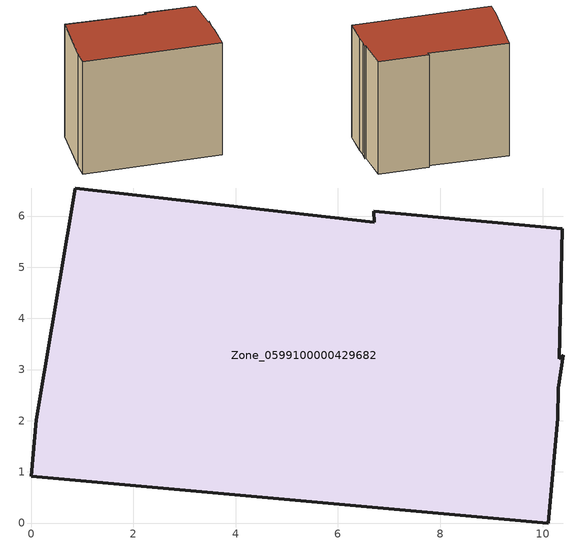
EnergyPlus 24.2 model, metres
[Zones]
Zone_0599100000429682
 floor ground (C_G): 10.41,3.28 10.31,2.64 10.29,2.05 10.11,0 0,0.92 0.1,2.02 0.86,6.55 6.71,5.88 6.7,6.09 10.38,5.76 10.32,3.21 z0
 wall outside (C_F): 10.11,0 10.29,2.05 10.31,2.64 10.41,3.28 10.32,3.21 10.38,5.76 6.7,6.09 6.71,5.88 0.86,6.55 0.1,2.02 0,0.92 10.11,0 z0:8.86
 roof outside (C_R): 10.31,2.64 10.41,3.28 10.32,3.21 10.38,5.76 6.7,6.09 6.71,5.88 0.86,6.55 0.1,2.02 0,0.92 10.11,0 10.29,2.05 z8.86
[BUILDING]
Pand.0599100000429682: North Axis=0; Terrain=City; Loads Convergence Tolerance Value=0.04; Temperature Convergence Tolerance Value=0.4; Solar Distribution=FullExterior; Maximum Number of Warmup Days=25; Minimum Number of Warmup Days=1
[Site:Location]
Rotterdam.The.Hague.AP_ZH_NLD Design_Conditions: Latitude=51.96; Longitude=4.45; Time Zone=1; Elevation=-4.5
[SITE:GROUNDTEMPERATURE:BUILDINGSURFACE]
18, 18, 18, 18, 18, 18, 18, 18, 18, 18, 18, 18
[MATERIAL] Thermal Absorptance=0.9; Solar Absorptance=0.7; Visible Absorptance=0.7
Name | Roughness | Thickness | Conductivity | Density | Specific Heat
G.TC.2006-2014 | MediumSmooth | 0.15 | 0.06 | 540 | 1210
F.TC.2006-2014 | Rough | 0.3 | 0.12 | 1920 | 840
R.TC.2006-2014 | MediumRough | 0.2 | 0.08 | 1500 | 1000
[CONSTRUCTION]
C_G: G.TC.2006-2014
C_F: F.TC.2006-2014
C_R: R.TC.2006-2014
[ZONE]
Zone_0599100000429682: Type=1; Multiplier=1; Ceiling Height=Autocalculate; Volume=Autocalculate; Floor Area=autocalculate; Part of Total Floor Area=Yes
[ZONEINFILTRATION:DESIGNFLOWRATE]
Infil_Zone_0599100000429682: Zone or ZoneList or Space or SpaceList=Zone_0599100000429682; Schedule=AlwaysOn; Design Flow Rate Calculation Method=Flow/Area; Flow Rate per Floor Area=0.0015; Constant Term Coefficient=1; Temperature Term Coefficient=0; Velocity Term Coefficient=0; Velocity Squared Term Coefficient=0
[HVACTEMPLATE:ZONE:IDEALLOADSAIRSYSTEM]
Zone_0599100000429682: Maximum Heating Supply Air Temperature=50; Minimum Cooling Supply Air Temperature=13; Maximum Heating Supply Air Humidity Ratio=0.0156; Minimum Cooling Supply Air Humidity Ratio=0.0077; Heating Limit=NoLimit; Cooling Limit=NoLimit; Dehumidification Control Type=ConstantSensibleHeatRatio; Cooling Sensible Heat Ratio=0.7; Dehumidification Setpoint=60; Humidification Control Type=None; Humidification Setpoint=30; Outdoor Air Method=None; Outdoor Air Flow Rate per Person=0.00944; Outdoor Air Flow Rate per Zone Floor Area=0; Outdoor Air Flow Rate per Zone=0; Demand Controlled Ventilation Type=None; Outdoor Air Economizer Type=NoEconomizer; Heat Recovery Type=None; Sensible Heat Recovery Effectiveness=0.7; Latent Heat Recovery Effectiveness=0.65
[ZONECONTROL:THERMOSTAT]
ThermostatControl_Zone_0599100000429682: Zone or ZoneList=Zone_0599100000429682; Control Type Schedule=DualSetpointControlType; Control 1=Thermostat_Zone_0599100000429682; Temperature Difference Between Cutout And Setpoint=0
[THERMOSTATSETPOINT:DUALSETPOINT]
Thermostat_Zone_0599100000429682: Heating Setpoint Temperature Schedule=HeatingSetpoint_Zone_0599100000429682; Cooling Setpoint Temperature Schedule=CoolingSetpoint_Zone_0599100000429682
[SCHEDULE:COMPACT]
HeatingSetpoint_Zone_0599100000429682: Through: 12/31, For: AllDays, Until: 24:00, 21
CoolingSetpoint_Zone_0599100000429682: Through: 12/31, For: AllDays, Until: 24:00, 24
DualSetpointControlType: Through: 12/31, For: AllDays, Until: 24:00, 4
AlwaysOn: Through: 12/31, For: AllDays, Until: 24:00, 1
